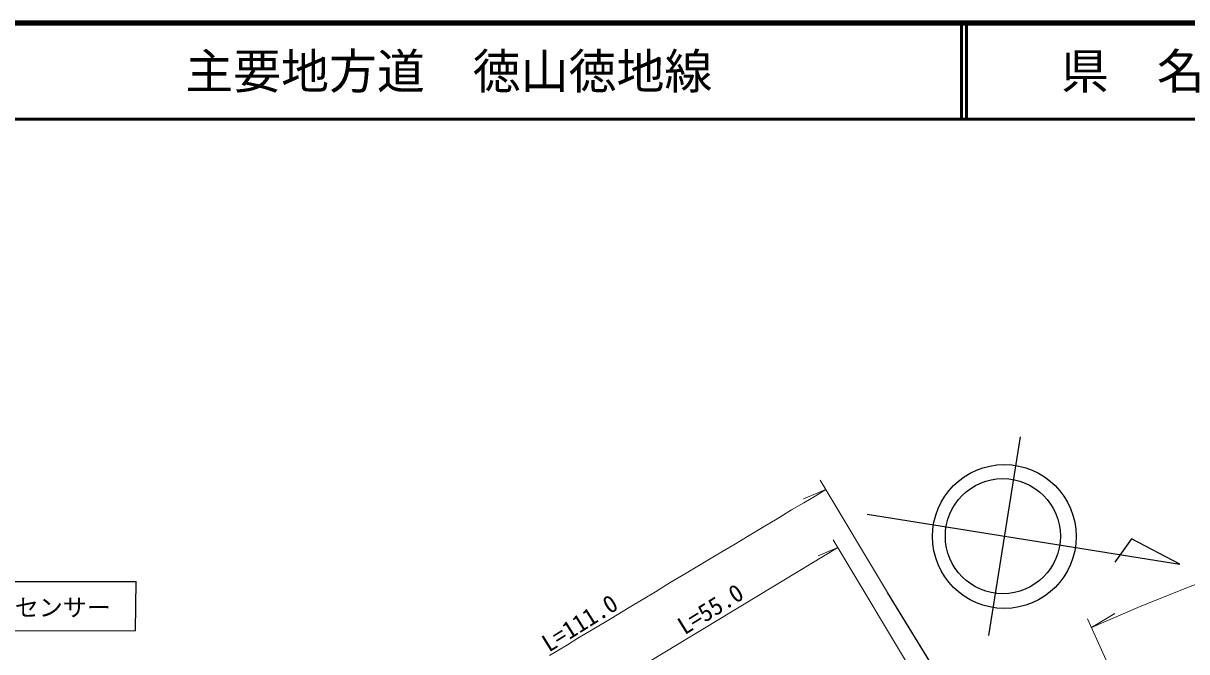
# Model space of a CAD drawing. Units: millimetres at full size, sheet at 1:1000; details may follow other scales. Extents: x 40000 to 680000, y 20000 to 380000.
# Drawn here: x 199828 to 321240, y 314461 to 380000 of the extents above; entities that cross this region are included whole.
import ezdxf
from ezdxf.enums import TextEntityAlignment as Align

# ---------------------------------------------------------------- set-up
doc = ezdxf.new("R2010")
doc.units = ezdxf.units.MM
doc.header["$LTSCALE"] = 1000
for name, color, linetype, lineweight in [('M-BMK-OTRS', 5, 'Continuous', 25), ('M-BMK-SRVR', 3, 'Continuous', 25), ('M-STR-HTXT', 7, 'Continuous', 13), ('M-STR-STRC', 7, 'Continuous', 25), ('M-TTL', 2, 'Continuous', 140), ('M-TTL-LINE', 7, 'Continuous', 50)]:
    doc.layers.add(name, color=color, linetype=linetype, lineweight=lineweight)
doc.layers.add('M-TTL-TXT', color=7, linetype='Continuous')
doc.styles.add('ＭＳ ゴシック', font='')
doc.styles.get('ＭＳ ゴシック').set_extended_font_data('MS Gothic')

msp = doc.modelspace()

# ---------------------------------------------------------------- linework, layer by layer
at = {"layer": 'M-BMK-OTRS'}
msp.add_line((314092, 281541), (290010, 320633), dxfattribs=at)
at = {"layer": 'M-BMK-SRVR'}
for p, q in [((303862, 336888), (300563, 316149)), ((287892, 328796), (320512, 323608)), ((315490, 326235), (313740, 323798)), ((320512, 323608), (315490, 326235))]:
    msp.add_line(p, q, dxfattribs=at)
for centre, radius in [((302206, 326477), 7500), ((302051, 326510), 6000)]:
    msp.add_circle(centre, radius, dxfattribs=at)
at = {"layer": 'M-STR-HTXT'}
for p, q in [((290010, 320633), (282979, 332359)), ((284350, 326119), (297775, 303770)), ((238429, 297278), (284819, 325338)), ((284819, 325338), (282771, 324478)), ((311299, 316994), (313745, 318439)), ((310896, 317893), (313929, 311132))]:
    msp.add_line(p, q, dxfattribs=at)
for points in [[(282979, 332359), (283571, 331371), (281251, 330397)], [(254728, 314061), (256614, 315167), (257712, 315863), (259361, 316847), (261163, 317920), (263040, 319061), (264501, 319941), (265805, 320698), (267349, 321676), (269002, 322652), (270900, 323786), (272320, 324618), (273987, 325624), (275576, 326566), (277142, 327519), (278501, 328324), (280008, 329256), (281269, 330002), (282463, 330686), (283571, 331371)], [(342890, 326186), (341096, 326111), (339123, 325876), (336812, 325540), (333868, 324978), (331741, 324453), (329429, 323909), (326639, 323076), (323930, 322115), (321586, 321247), (318369, 319969), (316140, 319071), (311299, 316994)]]:
    msp.add_lwpolyline(points, dxfattribs=at)
at = {"layer": 'M-STR-STRC'}
msp.add_line((179764, 321794), (211603, 321794), dxfattribs=at)
msp.add_lwpolyline([(179752, 316607), (211526, 316659), (211603, 321794)], dxfattribs=at)
at = {"layer": 'M-TTL'}
msp.add_line((680000, 380000), (40000, 380000), dxfattribs=at)
at = {"layer": 'M-TTL-LINE'}
for p, q in [((297750, 380000), (297750, 370000)), ((298250, 380000), (298250, 370000)), ((40000, 370000), (680000, 370000))]:
    msp.add_line(p, q, dxfattribs=at)

# ---------------------------------------------------------------- texts
at = {"layer": 'M-STR-HTXT', "style": 'ＭＳ ゴシック'}
for s, rotation, p in [('L=55.0', 31.724, (271534, 318910)), ('L=111.0', 32.118, (257893, 317452))]:
    msp.add_text(s, height=1833, rotation=rotation, dxfattribs=at).set_placement(p, align=Align.MIDDLE_CENTER)
at = {"layer": 'M-STR-STRC', "style": 'ＭＳ ゴシック'}
msp.add_text('積雪深路面凍結センサー', height=1833, dxfattribs=at).set_placement((195200, 319073), align=Align.MIDDLE_CENTER)
at = {"layer": 'M-TTL-TXT', "style": 'ＭＳ ゴシック'}
msp.add_text('主要地方道\u3000徳山徳地線', height=3666, dxfattribs=at).set_placement((216734, 375000), align=Align.MIDDLE_LEFT)
msp.add_text('県\u3000名', height=3666, dxfattribs=at).set_placement((315625, 375000), align=Align.MIDDLE_CENTER)

doc.saveas('drawing.dxf')
